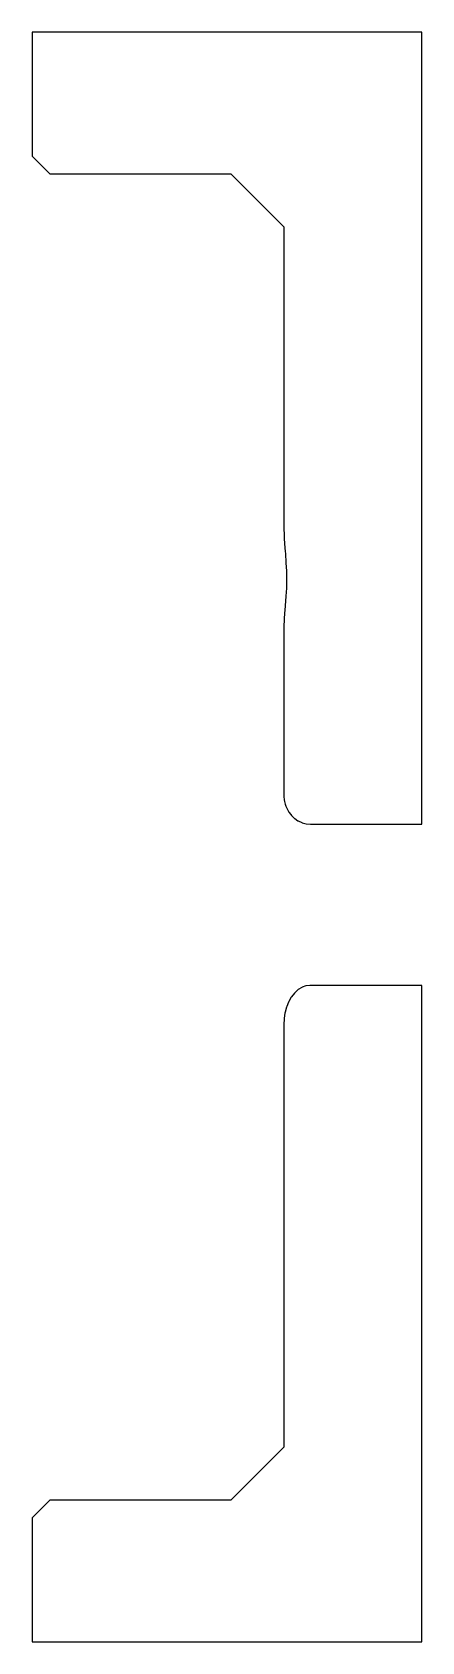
# Model space of a CAD drawing. Header units: metres. Extents: x 0 to 47.5, y 0 to 45.5.
# Drawn here: x 0 to 11, y 0 to 45.5 of the extents above.
import ezdxf

# ---------------------------------------------------------------- set-up
doc = ezdxf.new("R2010")
doc.units = ezdxf.units.M

msp = doc.modelspace()

# ---------------------------------------------------------------- linework, layer by layer
for p, q in [((11, 45.5), (0, 45.5)), ((0, 45.5), (0, 42)), ((11, 23.1142), (11, 45.5)), ((0, 42), (0.5, 41.5)), ((0.5, 41.5), (5.60409, 41.5)), ((5.60409, 41.5), (7.10409, 40)), ((7.10409, 40), (7.10409, 31.4655)), ((7.10409, 31.4655), (7.11022, 31.2997)), ((7.11022, 31.2997), (7.11332, 31.1757)), ((7.11332, 31.1757), (7.1322, 30.9283)), ((7.1322, 30.9283), (7.14079, 30.8157)), ((7.14079, 30.8157), (7.14783, 30.7622)), ((7.14783, 30.7622), (7.16513, 30.4959)), ((7.16513, 30.4959), (7.18, 30.2669)), ((7.18, 30.2669), (7.17859, 29.8638)), ((7.17831, 29.7837), (7.16203, 29.557)), ((7.17859, 29.8638), (7.17831, 29.7837)), ((7.14079, 29.2731), (7.12472, 29.0724)), ((7.14148, 29.278), (7.14079, 29.2731)), ((7.14252, 29.2855), (7.14148, 29.278)), ((7.16203, 29.557), (7.14252, 29.2855)), ((7.10837, 28.7418), (7.10537, 28.6632)), ((7.11147, 28.8596), (7.10837, 28.7418)), ((7.11332, 28.9302), (7.11147, 28.8596)), ((7.12472, 29.0724), (7.11332, 28.9302)), ((7.10537, 28.6632), (7.10409, 28.6295)), ((7.10409, 28.6295), (7.10409, 23.9335)), ((7.10409, 23.9335), (7.10677, 23.8962)), ((7.10677, 23.8962), (7.11332, 23.8053)), ((7.11332, 23.8053), (7.12419, 23.7559)), ((7.12419, 23.7559), (7.14079, 23.6803)), ((7.14079, 23.6803), (7.16351, 23.6204)), ((7.16351, 23.6204), (7.18583, 23.5615)), ((7.18583, 23.5615), (7.22353, 23.4943)), ((7.22353, 23.4943), (7.24732, 23.4519)), ((7.24732, 23.4519), (7.30212, 23.3819)), ((7.30212, 23.3819), (7.32376, 23.3542)), ((7.32376, 23.3542), (7.39629, 23.2865)), ((7.39629, 23.2865), (7.41325, 23.2707)), ((7.41325, 23.2707), (7.50245, 23.211)), ((7.50245, 23.211), (7.51359, 23.2035)), ((7.51359, 23.2035), (7.61665, 23.1569)), ((7.61665, 23.1569), (7.62232, 23.1543)), ((7.62232, 23.1543), (7.73493, 23.1248)), ((7.73493, 23.1248), (7.73676, 23.1243)), ((7.73676, 23.1243), (7.85364, 23.1143)), ((7.85364, 23.1143), (7.85409, 23.1142)), ((7.85409, 23.1142), (11, 23.1142)), ((7.31497, 18.2197), (7.24732, 18.1038)), ((7.32376, 18.2348), (7.31497, 18.2197)), ((7.40371, 18.3347), (7.32376, 18.2348)), ((7.41325, 18.3466), (7.40371, 18.3347)), ((7.51359, 18.4366), (7.41325, 18.3466)), ((7.61201, 18.4962), (7.51359, 18.4366)), ((7.62232, 18.5025), (7.61201, 18.4962)), ((7.72627, 18.539), (7.62232, 18.5025)), ((7.73676, 18.5427), (7.72627, 18.539)), ((7.84347, 18.555), (7.73676, 18.5427)), ((7.85409, 18.5562), (7.84347, 18.555)), ((11, 18.5562), (7.85409, 18.5562)), ((11, 0), (11, 18.5562)), ((7.13674, 17.7732), (7.11332, 17.6305)), ((7.14079, 17.7979), (7.13674, 17.7732)), ((7.17972, 17.9354), (7.14079, 17.7979)), ((7.18583, 17.957), (7.17972, 17.9354)), ((7.23965, 18.0855), (7.18583, 17.957)), ((7.24732, 18.1038), (7.23965, 18.0855)), ((7.11184, 17.603), (7.10409, 17.4588)), ((7.10409, 17.4588), (7.10409, 5.5)), ((7.11332, 17.6305), (7.11184, 17.603)), ((7.10409, 5.5), (5.60409, 4)), ((0.5, 4), (0, 3.5)), ((5.60409, 4), (0.5, 4)), ((0, 3.5), (0, 0)), ((0, 0), (11, 0))]:
    msp.add_line(p, q)

doc.saveas('drawing.dxf')
